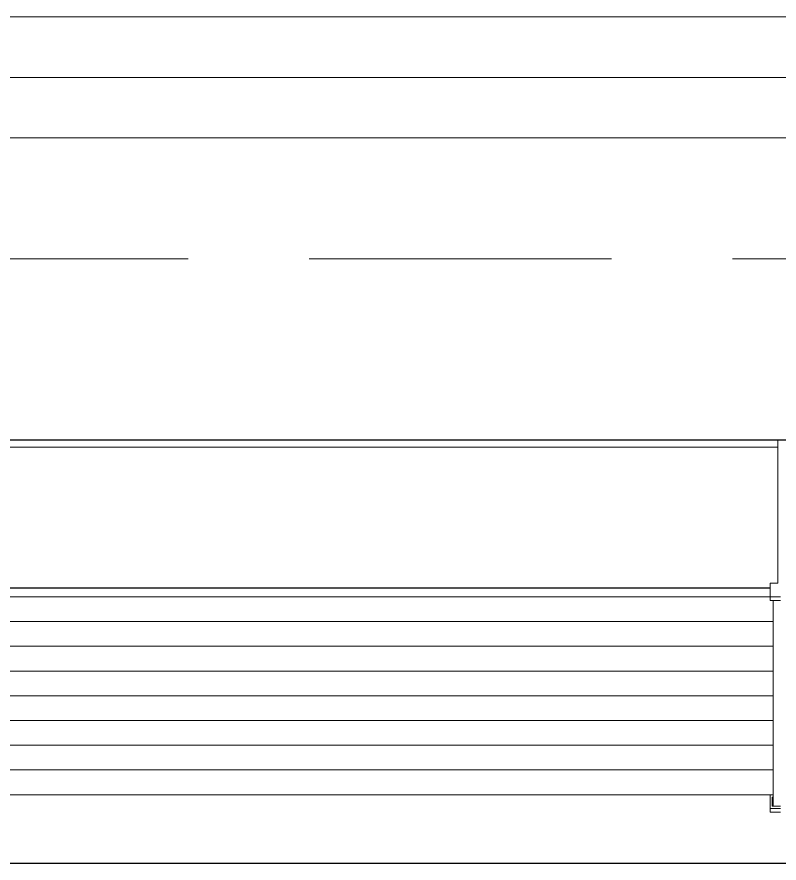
# Model space of a CAD drawing. Extents: x 2803505 to 5851001, y -1372902 to 24339.
# Drawn here: x 3457170 to 3457801, y -709923 to -709223 of the extents above; entities that cross this region are included whole.
import ezdxf

# ---------------------------------------------------------------- set-up
doc = ezdxf.new("R2010")
doc.units = 0
doc.header["$LTSCALE"] = 1000
doc.header["$MEASUREMENT"] = 0
doc.linetypes.add('DASH', pattern=[0.35, 0.25, -0.1])
doc.layers.add('!!电气', color=1, linetype='CONTINUOUS')
doc.layers.add('看线', color=185, linetype='CONTINUOUS')
for name, color, linetype, lineweight in [('平面-栏杆', 56, 'CONTINUOUS', 15), ('平面-看线', 252, 'CONTINUOUS', 15), ('平面-空调预留孔', 252, 'CONTINUOUS', 15)]:
    doc.layers.add(name, color=color, linetype=linetype, lineweight=lineweight)

# ---------------------------------------------------------------- blocks, each defined once
blk = doc.blocks.new('gdgdgdrgdfsfs')
at = {"layer": '平面-空调预留孔', "color": 252}
for p, q in [((701373.32, 763967.56), (701455.02, 763967.56)), ((701455.02, 763967.56), (701455.02, 763849.22)), ((703030.02, 763961.62), (701455.02, 763961.62)), ((701455.02, 763849.22), (701461.18, 763849.22)), ((701461.18, 763849.22), (701461.18, 763834.7)), ((703023.86, 763845.19), (701461.18, 763845.19)), ((703023.86, 763844.89), (701461.18, 763844.89)), ((701461.18, 763837.76), (701452.7, 763837.76)), ((701452.7, 763834.7), (701461.18, 763834.7)), ((701458.87, 763834.7), (701458.87, 763664.59)), ((703023.86, 763837.79), (701461.18, 763837.79)), ((703026.17, 763817.33), (701458.87, 763817.33)), ((703026.17, 763796.87), (701458.87, 763796.87)), ((703026.17, 763776.42), (701458.87, 763776.42)), ((703026.17, 763755.96), (701458.87, 763755.96)), ((703026.17, 763735.5), (701458.87, 763735.5)), ((703026.17, 763715.04), (701458.87, 763715.04)), ((703026.17, 763694.59), (701458.87, 763694.59)), ((701458.87, 763674.13), (701461.18, 763674.13)), ((703026.17, 763674.13), (701458.87, 763674.13)), ((701461.18, 763659.61), (701461.18, 763674.13)), ((701459.64, 763672.22), (701458.87, 763672.22)), ((701459.64, 763669.66), (701458.87, 763669.66)), ((701459.64, 763664.59), (701459.64, 763672.22)), ((701452.7, 763664.59), (701459.64, 763664.59)), ((701461.18, 763662.68), (701452.7, 763662.68)), ((701452.7, 763659.61), (701461.18, 763659.61))]:
    blk.add_line(p, q, dxfattribs=at)
blk = doc.blocks.new('A$C1C403CBE')
at = {"layer": '平面-栏杆', "color": 252}
for points in [[(33350, 50), (28700, 50)], [(33350, 0), (28700, 0)]]:
    blk.add_lwpolyline(points, dxfattribs=at)
at = {"layer": '平面-看线', "color": 252}
blk.add_lwpolyline([(33350, 100), (28700, 100)], dxfattribs=at)
at = {"layer": '平面-看线', "color": 252, "linetype": 'DASH'}
blk.add_lwpolyline([(33350, -100), (28700, -100)], dxfattribs=at)
at = {"layer": '看线', "color": 252, "ltscale": 0.5}
for points in [[(28700, -250), (33350, -250)], [(31350, -250), (31350, -600), (33350, -600), (33350, -250)]]:
    blk.add_lwpolyline(points, dxfattribs=at)
at = {"layer": '平面-空调预留孔', "color": 252, "xscale": -1}
blk.add_blockref('gdgdgdrgdfsfs', (734592.52, -764217.56), dxfattribs=at)

msp = doc.modelspace()

# ---------------------------------------------------------------- block references
at = {"layer": '!!电气'}
msp.add_blockref('A$C1C403CBE', (3424662.13, -709322.87), dxfattribs=at)

doc.saveas('drawing.dxf')
